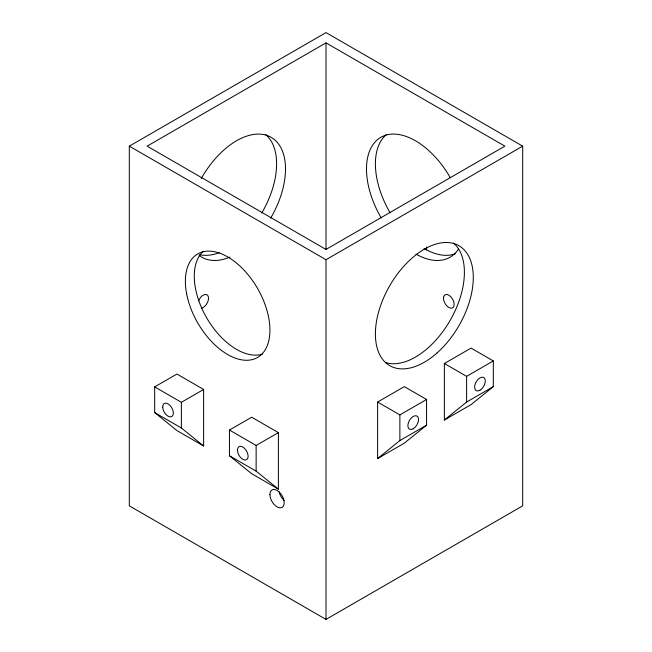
<?xml version="1.0" encoding="UTF-8"?>
<svg xmlns="http://www.w3.org/2000/svg" width="652" height="652" viewBox="0 0 652 652"><rect width="100%" height="100%" fill="white"/><g stroke="black" fill="none" stroke-linecap="round" stroke-linejoin="round"><path stroke-width="0.98" d="M377.622 458.568L399.872 440.581L426.571 425.169L426.571 399.48L404.322 386.636L377.622 402.048L377.622 458.568L404.322 443.156L426.571 425.169M444.371 420.035L466.62 402.048L493.319 386.636L493.319 360.939L471.07 348.095L444.371 363.506L444.371 420.035L471.07 404.615L493.319 386.636M129.316 146.154L326 32.6L522.684 146.154L522.684 505.846L326 619.4L129.316 505.846L129.316 146.154L326 259.716L522.684 146.154M326 42.877L147.116 146.154L326 249.439L504.884 146.154L326 42.877L326 249.243M154.679 386.889L176.928 374.044L203.628 389.456L203.628 445.984L176.928 430.564L154.679 412.577L154.679 386.889L181.378 402.3L203.628 389.456M229.439 430.051L251.688 417.207L278.388 432.618L278.388 489.139L251.688 473.727L229.439 455.74L229.439 430.051L256.138 445.463L278.388 432.618M377.622 402.048L399.872 414.892L426.571 399.48M444.371 363.506L466.62 376.359L493.319 360.939M154.679 412.577L181.378 427.997L203.628 445.984M229.439 455.74L256.138 471.16L278.388 489.139M466.62 376.359L466.62 402.048M426.571 246.986L426.571 249.952M399.872 414.892L399.872 440.581M326 259.716L326 619.4M256.138 445.463L256.138 471.16M181.378 402.3L181.378 427.997M265.608 134.54A69.226 39.968 -60 0 1 261.754 213.008M219.292 252.666A69.226 39.968 -60 0 1 199.691 254.679M284.109 500.386A10.065 5.811 60 0 1 279.072 491.665M455.585 253.693A69.226 39.968 60 0 1 424.053 248.502M390.132 212.813A69.226 39.968 60 0 1 386.489 134.459M201.248 178.518A69.226 39.968 -60 0 1 271.069 137.279A69.226 39.968 -60 0 1 270.653 218.143M229.879 257.132A69.226 39.968 -60 0 1 199.145 255.331M453.482 243.033A69.226 39.968 -60 0 1 450.361 320.026A69.226 39.968 -60 0 1 385.308 362.504M198.558 300.922A7.555 4.36 -60 0 1 205.584 294.443A7.555 4.36 -60 0 1 208.086 300.955A7.555 4.36 -60 0 1 201.346 308.184M458.527 248.991A69.226 39.968 60 0 1 416.009 254.125M381.233 217.955A69.226 39.968 60 0 1 380.735 137.393A69.226 39.968 60 0 1 450.263 177.662M262.585 354.06A59.788 34.515 60 0 1 206.66 317.826A59.788 34.515 60 0 1 203.245 251.281M186.635 293.832A59.788 34.515 60 0 0 257.027 357.769A59.788 34.515 60 0 0 239.308 265.503A59.788 34.515 60 0 0 186.635 293.832M269.928 494.534A10.065 5.811 60 0 0 280.613 507.827A10.065 5.811 60 0 0 280.613 493.58A10.065 5.811 60 0 0 269.928 494.534M413.221 428.763A7.555 4.36 -60 0 0 417.842 416.848A7.555 4.36 -60 0 0 408.592 422.186A7.555 4.36 -60 0 0 413.221 428.763M437.011 352.985A69.226 39.968 -60 0 0 458.959 245.755A69.226 39.968 -60 0 0 377.06 318.372A69.226 39.968 -60 0 0 437.011 352.985M479.97 390.23A7.555 4.36 -60 0 0 484.591 378.307A7.555 4.36 -60 0 0 475.341 383.653A7.555 4.36 -60 0 0 479.97 390.23M237.442 450.092A7.555 4.36 60 0 0 245.454 460.051A7.555 4.36 60 0 0 245.454 449.375A7.555 4.36 60 0 0 237.442 450.092M443.564 297.222A7.555 4.36 60 0 0 450.638 308.184A7.555 4.36 60 0 0 452.26 298.608A7.555 4.36 60 0 0 443.564 297.222M162.69 407.182A7.555 4.36 60 0 0 170.881 416.872A7.555 4.36 60 0 0 170.506 405.984A7.555 4.36 60 0 0 162.69 407.182"/></g></svg>
